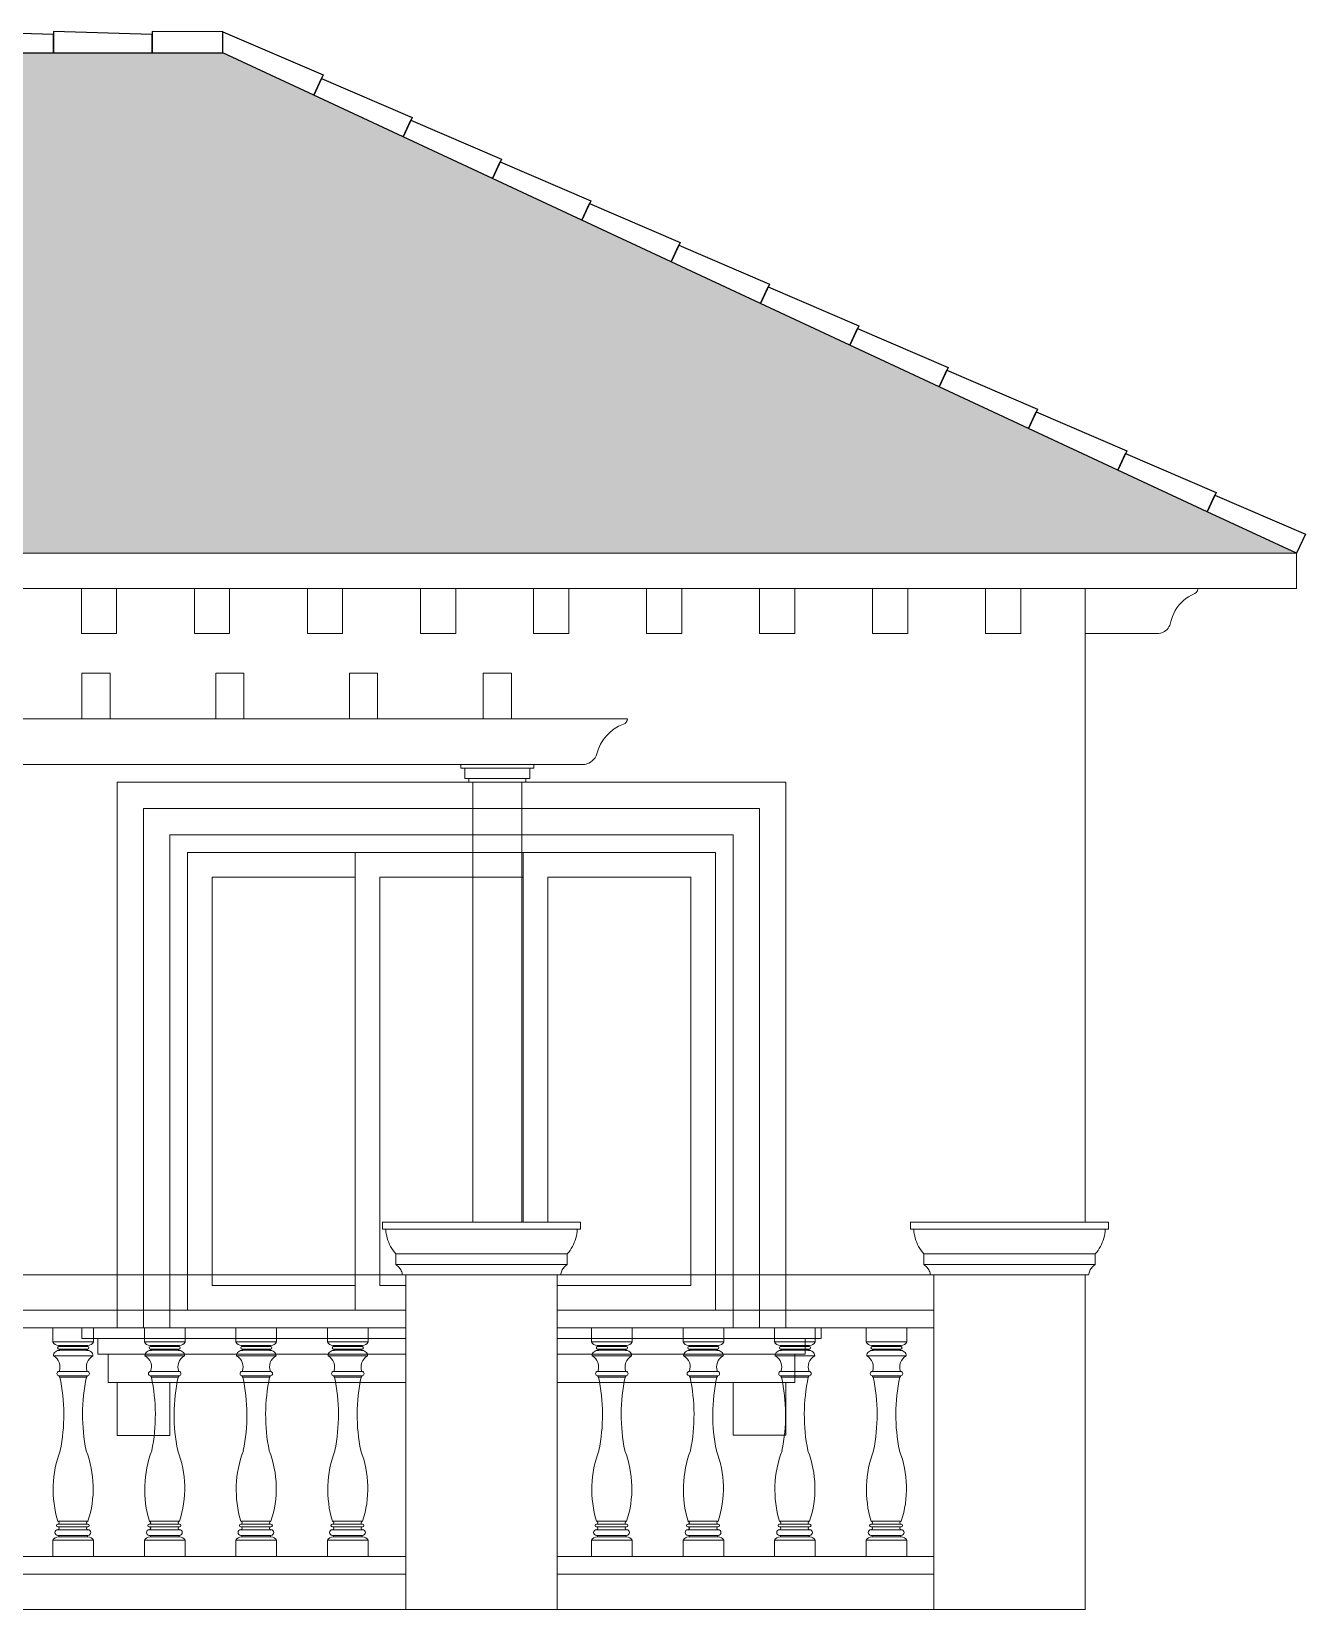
# Model space of a CAD drawing. Header units: millimetres. Extents: x 33748 to 451939, y -263262 to 62681.
# Drawn here: x 291330 to 294949, y -69883 to -65401 of the extents above; entities that cross this region are included whole.
import ezdxf

# ---------------------------------------------------------------- set-up
doc = ezdxf.new("R2010")
doc.units = ezdxf.units.MM
for name, color, linetype, lineweight in [('-FURNITURE', 46, 'Continuous', 9), ('-HATCH', 8, 'Continuous', 5), ('-LINE1', 7, 'Continuous', 18)]:
    doc.layers.add(name, color=color, linetype=linetype, lineweight=lineweight)
doc.layers.add('-HATCH CONCRETE', color=54, linetype='Continuous')
doc.layers.add('13. NET HATCH', color=252, linetype='Continuous')

# ---------------------------------------------------------------- blocks, each defined once
blk = doc.blocks.new('cot lan can')
blk.add_line((-66.5, 1080), (-57, 1080))
for points in [[(-66.5, 1080), (-66.5, 1100), (496.5, 1100), (496.5, 1080), (-66.5, 1080)], [(-28.5, 1010), (-32.6, 1014.8), (-36.4, 1019.9), (-39.9, 1025.2), (-43.2, 1030.8), (-46.1, 1036.5), (-48.6, 1042.3), (-50.9, 1048.4), (-52.8, 1054.5), (-54.4, 1060.8), (-55.6, 1067.1), (-56.5, 1073.5), (-57, 1080)], [(487, 1080), (486.5, 1073.5), (485.6, 1067.1), (484.4, 1060.8), (482.8, 1054.5), (480.9, 1048.4), (478.6, 1042.3), (476.1, 1036.5), (473.2, 1030.8), (469.9, 1025.2), (466.4, 1019.9), (462.6, 1014.8), (458.5, 1010)], [(-28.5, 980), (-28.5, 1010), (458.5, 1010), (458.5, 980)], [(-10.8, 956), (-11.8, 959), (-12.9, 961.8), (-14.3, 964.6), (-15.8, 967.2), (-17.6, 969.7), (-18.4, 970.7), (-19.5, 972.1), (-21.5, 974.3), (-23.7, 976.4), (-26.1, 978.3), (-28.5, 980), (458.5, 980), (456.1, 978.3), (453.7, 976.4), (451.5, 974.3), (449.5, 972.1), (447.6, 969.7), (445.8, 967.2), (444.3, 964.6), (442.9, 961.8), (441.8, 959), (440.8, 956), (440.1, 953), (439.5, 950), (430, 950)], [(0, 950), (-9.5, 950), (-10.1, 953), (-10.8, 956)]]:
    blk.add_lwpolyline(points)
blk.add_lwpolyline([(430, 950), (430, 0), (0, 0), (0, 950)], close=True)

msp = doc.modelspace()

# ---------------------------------------------------------------- hatches: boundary and pattern name
at = {"layer": '13. NET HATCH'}
h = msp.add_hatch(dxfattribs=at)
h.set_pattern_fill('N-ONG-01', color=256, scale=200)
h.set_pattern_definition([(274.9697, (286163.806, 39221.002), (-199.9982614, 2400.0002103), [184.6944, -4432.6642]), (180, (286179.8, 39037), (-200, -200), [16, -184]), (0, (285979.8, 39021), (200, 200), [56, -144]), (90, (286035.8, 39021), (-200, 200), [20, -180]), (270, (286163.8, 39041), (200, -200), [20, -180]), (0, (286163.8, 39021), (200, 200), [16, -184]), (0, (285979.8, 39037), (200, 200), [40, -160]), (85.0303, (286019.806, 39037.002), (199.9982614, 2400.0002103), [184.6944, -4432.6642]), (52.6961, (286019.806, 39047.002), (-2599.997178, -3400.00214834), [52.8016, -5227.35]), (18.4349, (286051.806, 39089), (400.000087, 199.99968), [50.5964, -581.859]), (341.5651, (286099.806, 39105), (-400.000087, 199.99968), [50.5964, -581.859]), (307.3039, (286147.806, 39089.002), (2599.997178, -3400.00214834), [52.8016, -5227.35]), (20.2249, (286061.806, 39075.002), (-2199.9994529, -800.0016671), [40.497, -4009.1944]), (339.7751, (286099.806, 39089.002), (2199.9994529, -800.0016671), [40.497, -4009.1944]), (307.4054, (286137.806, 39075.002), (2000.0019905, -2599.998493), [42.8018, -4237.385]), (52.5946, (286035.806, 39041.002), (-2000.0019905, -2599.998493), [42.8018, -4237.385])])
h.paths.add_polyline_path([(286523.4, -65537.6), (283906.5, -66825.8), (283923.5, -66883.3), (280223, -66883.3), (283272.8, -65461.2), (291873.5, -65461.2), (294923.4, -66883.3), (289123.2, -66883.3), (289140.2, -66825.8)])
h.paths.add_polyline_path([(283923.5, -66883.3), (286523.4, -65598.8), (289123.2, -66883.3)], flags=17)

# ---------------------------------------------------------------- linework, layer by layer
at = {"layer": '-FURNITURE'}
for p, q in [((293023, -67353.3), (288523.2, -67353.3)), ((292901.9, -67483.3), (288523.2, -67483.3)), ((292550.1, -67483.3), (292550.1, -67493.3)), ((292550.1, -67483.3), (292756.7, -67483.3)), ((292561.2, -67493.3), (292550.1, -67493.3)), ((292561.2, -67493.3), (292561.2, -67523.3)), ((292561.2, -67493.3), (292745.6, -67493.3)), ((292756.7, -67493.3), (292745.6, -67493.3)), ((292745.6, -67493.3), (292745.6, -67523.3)), ((292756.7, -67483.3), (292756.7, -67493.3)), ((292572.3, -67523.3), (292561.2, -67523.3)), ((292572.3, -67523.3), (292572.3, -67533.3)), ((292572.3, -67523.3), (292734.5, -67523.3)), ((292583.4, -67533.3), (292572.3, -67533.3)), ((292583.4, -67533.3), (292723.4, -67533.3)), ((292583.4, -68783.3), (292583.4, -67533.3)), ((292734.5, -67533.3), (292723.4, -67533.3)), ((292723.4, -68783.3), (292723.4, -67533.3)), ((292745.6, -67523.3), (292734.5, -67523.3)), ((292734.5, -67523.3), (292734.5, -67533.3))]:
    msp.add_line(p, q, dxfattribs=at)
for points in [[(291553.4, -67353.3), (291553.4, -67223.3), (291473.4, -67223.3), (291473.4, -67353.3)], [(291933.4, -67353.3), (291933.4, -67223.3), (291853.4, -67223.3), (291853.4, -67353.3)], [(292313.4, -67353.3), (292313.4, -67223.3), (292233.4, -67223.3), (292233.4, -67353.3)], [(292693.4, -67353.3), (292693.4, -67223.3), (292613.4, -67223.3), (292613.4, -67353.3)]]:
    msp.add_lwpolyline(points, dxfattribs=at)
for centre, radius, start, end in [((293005.8, -67352.5), 17.2, 289.4585, 357.1431), ((293051.2, -67479.7), 117.9, 109.6607, 166.9736), ((292891.9, -67437.2), 47.2, 282.2357, 340.3452)]:
    msp.add_arc(centre, radius, start, end, dxfattribs=at)
at = {"layer": '-HATCH'}
for p, q in [((291873.5, -65461.2), (283272.8, -65461.2)), ((291873.5, -65461.2), (294923.4, -66883.3)), ((294923.4, -66883.3), (289123.2, -66883.3)), ((294923.4, -66983.3), (294923.4, -66883.3)), ((289123.2, -66983.3), (294923.4, -66983.3)), ((292393.5, -69113.3), (291473.3, -69113.3)), ((292393.5, -69113.3), (291518.3, -69113.3)), ((293573, -69113.3), (292823.5, -69113.3)), ((293528, -69113.3), (292823.5, -69113.3)), ((293036.5, -69123.2), (293036.5, -69083.3)), ((293296.5, -69123.2), (293296.5, -69083.3)), ((293556.5, -69123.2), (293556.5, -69083.3)), ((293816.5, -69123.2), (293816.5, -69083.3)), ((291518.3, -69158.3), (292393.5, -69158.3)), ((291548.3, -69158.3), (292393.5, -69158.3)), ((292823.5, -69158.3), (293528, -69158.3)), ((292823.5, -69158.3), (293498, -69158.3)), ((292970.9, -69123.2), (292920.9, -69123.2)), ((292970.9, -69133.2), (292936.9, -69133.2)), ((292937.9, -69133.2), (292937.9, -69136.3)), ((292970.9, -69136.3), (292938.6, -69136.3)), ((292970.9, -69144.3), (292938.6, -69144.3)), ((292938.6, -69144.3), (292938.6, -69147.3)), ((292970.9, -69147.3), (292938.6, -69147.3)), ((292970.9, -69123.2), (293036.5, -69123.2)), ((292970.9, -69133.2), (293020.5, -69133.2)), ((292970.9, -69136.3), (293018.9, -69136.3)), ((292970.9, -69144.3), (293018.9, -69144.3)), ((292970.9, -69147.3), (293018.9, -69147.3)), ((293018.9, -69144.3), (293018.9, -69147.3)), ((293019.5, -69133.2), (293019.5, -69136.3)), ((293230.9, -69123.2), (293180.9, -69123.2)), ((293230.9, -69133.2), (293196.9, -69133.2)), ((293197.9, -69133.2), (293197.9, -69136.3)), ((293230.9, -69136.3), (293198.6, -69136.3)), ((293230.9, -69144.3), (293198.6, -69144.3)), ((293198.6, -69144.3), (293198.6, -69147.3)), ((293230.9, -69147.3), (293198.6, -69147.3)), ((293230.9, -69123.2), (293296.5, -69123.2)), ((293230.9, -69133.2), (293280.5, -69133.2)), ((293230.9, -69136.3), (293278.9, -69136.3)), ((293230.9, -69144.3), (293278.9, -69144.3)), ((293230.9, -69147.3), (293278.9, -69147.3)), ((293278.9, -69144.3), (293278.9, -69147.3)), ((293279.5, -69133.2), (293279.5, -69136.3)), ((293490.9, -69123.2), (293440.9, -69123.2)), ((293490.9, -69133.2), (293456.9, -69133.2)), ((293457.9, -69133.2), (293457.9, -69136.3)), ((293490.9, -69136.3), (293458.6, -69136.3)), ((293490.9, -69144.3), (293458.6, -69144.3)), ((293458.6, -69144.3), (293458.6, -69147.3)), ((293490.9, -69147.3), (293458.6, -69147.3)), ((293490.9, -69123.2), (293556.5, -69123.2)), ((293490.9, -69133.2), (293540.5, -69133.2)), ((293490.9, -69136.3), (293538.9, -69136.3)), ((293490.9, -69144.3), (293538.9, -69144.3)), ((293490.9, -69147.3), (293538.9, -69147.3)), ((293538.9, -69144.3), (293538.9, -69147.3)), ((293539.5, -69133.2), (293539.5, -69136.3)), ((293750.9, -69123.2), (293700.9, -69123.2)), ((293750.9, -69133.2), (293716.9, -69133.2)), ((293717.9, -69133.2), (293717.9, -69136.3)), ((293750.9, -69136.3), (293718.6, -69136.3)), ((293750.9, -69144.3), (293718.6, -69144.3)), ((293718.6, -69144.3), (293718.6, -69147.3)), ((293750.9, -69147.3), (293718.6, -69147.3)), ((293750.9, -69123.2), (293816.5, -69123.2)), ((293750.9, -69133.2), (293800.5, -69133.2)), ((293750.9, -69136.3), (293798.9, -69136.3)), ((293750.9, -69144.3), (293798.9, -69144.3)), ((293750.9, -69147.3), (293798.9, -69147.3)), ((293798.9, -69144.3), (293798.9, -69147.3)), ((293799.5, -69133.2), (293799.5, -69136.3)), ((292970.9, -69163.3), (292922.6, -69163.3)), ((292970.9, -69163.3), (293034.9, -69163.3)), ((293230.9, -69163.3), (293182.6, -69163.3)), ((293230.9, -69163.3), (293294.9, -69163.3)), ((293490.9, -69163.3), (293442.6, -69163.3)), ((293490.9, -69163.3), (293554.9, -69163.3)), ((293750.9, -69163.3), (293702.6, -69163.3)), ((293750.9, -69163.3), (293814.9, -69163.3)), ((292970.9, -69207.3), (292938.6, -69207.3)), ((292970.9, -69219.3), (292938.6, -69219.3)), ((292970.9, -69223.3), (292940.8, -69223.3)), ((292970.9, -69207.3), (293018.9, -69207.3)), ((292970.9, -69219.3), (293018.9, -69219.3)), ((292970.9, -69223.3), (293016.7, -69223.3)), ((293230.9, -69207.3), (293198.6, -69207.3)), ((293230.9, -69219.3), (293198.6, -69219.3)), ((293230.9, -69223.3), (293200.8, -69223.3)), ((293230.9, -69207.3), (293278.9, -69207.3)), ((293230.9, -69219.3), (293278.9, -69219.3)), ((293230.9, -69223.3), (293276.7, -69223.3)), ((293490.9, -69207.3), (293458.6, -69207.3)), ((293490.9, -69219.3), (293458.6, -69219.3)), ((293490.9, -69223.3), (293460.8, -69223.3)), ((293490.9, -69207.3), (293538.9, -69207.3)), ((293490.9, -69219.3), (293538.9, -69219.3)), ((293490.9, -69223.3), (293536.7, -69223.3)), ((293750.9, -69207.3), (293718.6, -69207.3)), ((293750.9, -69219.3), (293718.6, -69219.3)), ((293750.9, -69223.3), (293720.8, -69223.3)), ((293750.9, -69207.3), (293798.9, -69207.3)), ((293750.9, -69219.3), (293798.9, -69219.3)), ((293750.9, -69223.3), (293796.7, -69223.3)), ((292934.9, -69632.9), (293020.5, -69632.9)), ((292934.9, -69640.9), (293020.5, -69640.9)), ((292934.9, -69648.9), (293020.5, -69648.9)), ((293194.9, -69632.9), (293280.5, -69632.9)), ((293194.9, -69640.9), (293280.5, -69640.9)), ((293194.9, -69648.9), (293280.5, -69648.9)), ((293454.9, -69632.9), (293540.5, -69632.9)), ((293454.9, -69640.9), (293540.5, -69640.9)), ((293454.9, -69648.9), (293540.5, -69648.9)), ((293714.9, -69632.9), (293800.5, -69632.9)), ((293714.9, -69640.9), (293800.5, -69640.9)), ((293714.9, -69648.9), (293800.5, -69648.9)), ((292920.9, -69686.9), (293036.5, -69686.9)), ((292920.9, -69733.3), (292920.9, -69686.9)), ((292934.9, -69656.9), (293020.5, -69656.9)), ((292934.9, -69672.9), (293020.5, -69672.9)), ((292936.9, -69676.9), (293020.5, -69676.9)), ((292937.9, -69672.9), (292937.9, -69676.9)), ((293019.5, -69672.9), (293019.5, -69676.9)), ((293036.5, -69733.3), (293036.5, -69686.9)), ((293180.9, -69686.9), (293296.5, -69686.9)), ((293180.9, -69733.3), (293180.9, -69686.9)), ((293194.9, -69656.9), (293280.5, -69656.9)), ((293194.9, -69672.9), (293280.5, -69672.9)), ((293196.9, -69676.9), (293280.5, -69676.9)), ((293197.9, -69672.9), (293197.9, -69676.9)), ((293279.5, -69672.9), (293279.5, -69676.9)), ((293296.5, -69733.3), (293296.5, -69686.9)), ((293440.9, -69686.9), (293556.5, -69686.9)), ((293440.9, -69733.3), (293440.9, -69686.9)), ((293454.9, -69656.9), (293540.5, -69656.9)), ((293454.9, -69672.9), (293540.5, -69672.9)), ((293456.9, -69676.9), (293540.5, -69676.9)), ((293457.9, -69672.9), (293457.9, -69676.9)), ((293539.5, -69672.9), (293539.5, -69676.9)), ((293556.5, -69733.3), (293556.5, -69686.9)), ((293700.9, -69686.9), (293816.5, -69686.9)), ((293700.9, -69733.3), (293700.9, -69686.9)), ((293714.9, -69656.9), (293800.5, -69656.9)), ((293714.9, -69672.9), (293800.5, -69672.9)), ((293716.9, -69676.9), (293800.5, -69676.9)), ((293717.9, -69672.9), (293717.9, -69676.9)), ((293799.5, -69672.9), (293799.5, -69676.9)), ((293816.5, -69733.3), (293816.5, -69686.9)), ((292970.9, -69733.3), (292920.9, -69733.3)), ((293036.5, -69733.3), (292970.9, -69733.3)), ((293230.9, -69733.3), (293180.9, -69733.3)), ((293296.5, -69733.3), (293230.9, -69733.3)), ((293490.9, -69733.3), (293440.9, -69733.3)), ((293556.5, -69733.3), (293490.9, -69733.3)), ((293750.9, -69733.3), (293700.9, -69733.3)), ((293816.5, -69733.3), (293750.9, -69733.3))]:
    msp.add_line(p, q, dxfattribs=at)
for points in [[(291572, -67111.3), (291572, -66983.3), (291472, -66983.3), (291472, -67111.3)], [(291893.1, -67111.3), (291893.1, -66983.3), (291793.1, -66983.3), (291793.1, -67111.3)], [(292214.1, -67111.3), (292214.1, -66983.3), (292114.1, -66983.3), (292114.1, -67111.3)], [(292535.1, -67111.3), (292535.1, -66983.3), (292435.1, -66983.3), (292435.1, -67111.3)], [(292856.2, -67111.3), (292856.2, -66983.3), (292756.2, -66983.3), (292756.2, -67111.3)], [(293177.2, -67111.3), (293177.2, -66983.3), (293077.2, -66983.3), (293077.2, -67111.3)], [(293498.2, -67111.3), (293498.2, -66983.3), (293398.2, -66983.3), (293398.2, -67111.3)], [(293819.3, -67111.3), (293819.3, -66983.3), (293719.3, -66983.3), (293719.3, -67111.3)], [(294140.3, -67111.3), (294140.3, -66983.3), (294040.3, -66983.3), (294040.3, -67111.3)], [(294536.6, -67110.3), (294540.9, -67109.1), (294544.9, -67107.4), (294548.8, -67105.2), (294552.4, -67102.6), (294555.7, -67099.6), (294558.6, -67096.3), (294561.1, -67092.6), (294563.1, -67088.7), (294564.8, -67084.6), (294565.9, -67080.3), (294568.1, -67071.4), (294571, -67062.7), (294574.7, -67054.2), (294578.9, -67046.1), (294583.9, -67038.3), (294589.4, -67030.9), (294595.5, -67024), (294602.1, -67017.7), (294609.3, -67011.8), (294616.8, -67006.6), (294624.8, -67002), (294633.1, -66998), (294634.5, -66997.3), (294635.9, -66996.5), (294637.1, -66995.6), (294638.3, -66994.6), (294639.4, -66993.4), (294640.3, -66992.2), (294641.2, -66990.8), (294641.9, -66989.4), (294642.5, -66988), (294642.9, -66986.5), (294643.2, -66984.9), (294643.4, -66983.3), (294323.4, -66983.3), (294323.4, -67111.3), (294324.4, -67111.3), (294527.8, -67111.3), (294532.3, -67111.1)], [(291573.4, -69238.3), (291723.3, -69238.3), (291723.3, -69389.4), (291573.4, -69389.4)], [(293323, -69238.3), (293473, -69238.3), (293473, -69388.4), (293323, -69388.4)]]:
    msp.add_lwpolyline(points, close=True, dxfattribs=at)
for points in [[(294323.2, -68783.3), (294323.2, -66983.3)], [(293473, -69083.3), (293473, -67533.3), (291573.4, -67533.3), (291573.4, -69083.3)], [(293398, -69083.3), (293398, -67608.3), (291648.4, -67608.3), (291648.4, -69083.3)], [(293323, -69083.3), (293323, -67683.3), (291723.4, -67683.3), (291723.4, -69083.3)], [(292393.5, -69033.3), (291773.4, -69033.3), (291773.4, -67733.3), (293273, -67733.3), (293273, -69033.3), (292823.5, -69033.3)], [(292249.9, -67733.3), (291773.4, -67733.3), (291773.4, -69033.3), (292249.9, -69033.3)], [(292726.5, -67733.3), (292249.9, -67733.3), (292249.9, -69033.3), (292393.5, -69033.3)], [(292823.5, -69033.3), (293273, -69033.3), (293273, -67733.3), (292726.5, -67733.3), (292726.5, -68783.3)], [(292249.9, -67803.3), (291843.4, -67803.3), (291843.4, -68963.3), (292249.9, -68963.3)], [(292726.5, -67803.3), (292319.9, -67803.3), (292319.9, -68963.3), (292393.5, -68963.3)], [(292823.5, -68963.3), (293203, -68963.3), (293203, -67803.3), (292796.5, -67803.3), (292796.5, -68783.3)], [(293893.2, -68933.3), (292833, -68933.3)], [(293893.2, -69033.3), (292823.5, -69033.3)], [(291473.3, -69083.3), (292393.5, -69083.3)], [(292393.5, -69238.3), (291548.3, -69238.3), (291548.3, -69158.3), (291518.3, -69158.3), (291518.3, -69113.3), (291473.3, -69113.3), (291473.3, -69083.3)], [(292823.5, -69083.3), (293573, -69083.3), (293573, -69113.3), (293528, -69113.3), (293528, -69158.3), (293498, -69158.3), (293498, -69238.3), (292823.5, -69238.3)], [(293893.2, -69083.3), (292823.5, -69083.3)], [(293036.5, -69083.3), (292920.9, -69083.3), (292920.9, -69123.2)], [(293296.5, -69083.3), (293180.9, -69083.3), (293180.9, -69123.2)], [(293556.5, -69083.3), (293440.9, -69083.3), (293440.9, -69123.2)], [(293816.5, -69083.3), (293700.9, -69083.3), (293700.9, -69123.2)], [(293893.2, -69733.3), (292823.5, -69733.3)], [(293893.2, -69783.3), (292823.5, -69783.3)], [(294324.3, -69883.3), (292823.5, -69883.3)]]:
    msp.add_lwpolyline(points, dxfattribs=at)
for centre, radius, start, end in [((292936.3, -69116.4), 16.8, 203.9086, 272.0806), ((292938.6, -69163.3), 16, 81.516, 180), ((292938.6, -69140.3), 4, 90, 270), ((293018.9, -69163.3), 16, 0, 98.484), ((293018.9, -69140.3), 4, 270, 90), ((293021.1, -69116.4), 16.8, 267.9194, 336.0914), ((293196.3, -69116.4), 16.8, 203.9086, 272.0806), ((293198.6, -69163.3), 16, 81.516, 180), ((293198.6, -69140.3), 4, 90, 270), ((293278.9, -69163.3), 16, 0, 98.484), ((293278.9, -69140.3), 4, 270, 90), ((293281.1, -69116.4), 16.8, 267.9194, 336.0914), ((293456.3, -69116.4), 16.8, 203.9086, 272.0806), ((293458.6, -69163.3), 16, 81.516, 180), ((293458.6, -69140.3), 4, 90, 270), ((293538.9, -69163.3), 16, 0, 98.484), ((293538.9, -69140.3), 4, 270, 90), ((293541.1, -69116.4), 16.8, 267.9194, 336.0914), ((293716.3, -69116.4), 16.8, 203.9086, 272.0806), ((293718.6, -69163.3), 16, 81.516, 180), ((293718.6, -69140.3), 4, 90, 270), ((293798.9, -69163.3), 16, 0, 98.484), ((293798.9, -69140.3), 4, 270, 90), ((293801.1, -69116.4), 16.8, 267.9194, 336.0914), ((292906.2, -69194.1), 35, 337.9632, 62.003), ((293051.3, -69194.1), 35, 117.997, 202.0368), ((293166.2, -69194.1), 35, 337.9632, 62.003), ((293311.3, -69194.1), 35, 117.997, 202.0368), ((293426.2, -69194.1), 35, 337.9632, 62.003), ((293571.3, -69194.1), 35, 117.997, 202.0368), ((293686.2, -69194.1), 35, 337.9632, 62.003), ((293831.3, -69194.1), 35, 117.997, 202.0368), ((292938.6, -69213.3), 6, 90, 270), ((292942.6, -69219.6), 4.08, 175.0475, 243.2552), ((292439.1, -69330.5), 513, 348.5544, 12.0648), ((293518.3, -69330.5), 513, 167.9352, 191.4456), ((293014.8, -69219.6), 4.08, 296.7448, 4.9525), ((293018.9, -69213.3), 6, 270, 90), ((293198.6, -69213.3), 6, 90, 270), ((293202.6, -69219.6), 4.08, 175.0475, 243.2552), ((292699.1, -69330.5), 513, 348.5544, 12.0648), ((293778.3, -69330.5), 513, 167.9352, 191.4456), ((293274.8, -69219.6), 4.08, 296.7448, 4.9525), ((293278.9, -69213.3), 6, 270, 90), ((293458.6, -69213.3), 6, 90, 270), ((293462.6, -69219.6), 4.08, 175.0475, 243.2552), ((292959.1, -69330.5), 513, 348.5544, 12.0648), ((294038.3, -69330.5), 513, 167.9352, 191.4456), ((293534.8, -69219.6), 4.08, 296.7448, 4.9525), ((293538.9, -69213.3), 6, 270, 90), ((293718.6, -69213.3), 6, 90, 270), ((293722.6, -69219.6), 4.08, 175.0475, 243.2552), ((293219.1, -69330.5), 513, 348.5544, 12.0648), ((294298.3, -69330.5), 513, 167.9352, 191.4456), ((293794.8, -69219.6), 4.08, 296.7448, 4.9525), ((293798.9, -69213.3), 6, 270, 90), ((293235.4, -69543), 313.6, 159.3346, 196.6689), ((292739.1, -69539.6), 296.5, 341.6447, 21.2105), ((293495.4, -69543), 313.6, 159.3346, 196.6689), ((292999.1, -69539.6), 296.5, 341.6447, 21.2105), ((293755.4, -69543), 313.6, 159.3346, 196.6689), ((293259.1, -69539.6), 296.5, 341.6447, 21.2105), ((294015.4, -69543), 313.6, 159.3346, 196.6689), ((293519.1, -69539.6), 296.5, 341.6447, 21.2105), ((292934.9, -69644.9), 4, 90, 270), ((292934.9, -69636.9), 4, 270, 90), ((292934.9, -69652.9), 4, 270, 90), ((293020.5, -69636.9), 4, 90, 270), ((293020.5, -69652.9), 4, 90, 270), ((293020.5, -69644.9), 4, 270, 90), ((293194.9, -69644.9), 4, 90, 270), ((293194.9, -69636.9), 4, 270, 90), ((293194.9, -69652.9), 4, 270, 90), ((293280.5, -69636.9), 4, 90, 270), ((293280.5, -69652.9), 4, 90, 270), ((293280.5, -69644.9), 4, 270, 90), ((293454.9, -69644.9), 4, 90, 270), ((293454.9, -69636.9), 4, 270, 90), ((293454.9, -69652.9), 4, 270, 90), ((293540.5, -69636.9), 4, 90, 270), ((293540.5, -69652.9), 4, 90, 270), ((293540.5, -69644.9), 4, 270, 90), ((293714.9, -69644.9), 4, 90, 270), ((293714.9, -69636.9), 4, 270, 90), ((293714.9, -69652.9), 4, 270, 90), ((293800.5, -69636.9), 4, 90, 270), ((293800.5, -69652.9), 4, 90, 270), ((293800.5, -69644.9), 4, 270, 90), ((292937.4, -69695.5), 18.6, 91.4666, 152.5442), ((292934.9, -69664.9), 8, 90, 270), ((293020.5, -69664.9), 8, 270, 90), ((293020.1, -69695.5), 18.6, 27.4558, 88.5334), ((293197.4, -69695.5), 18.6, 91.4666, 152.5442), ((293194.9, -69664.9), 8, 90, 270), ((293280.5, -69664.9), 8, 270, 90), ((293280.1, -69695.5), 18.6, 27.4558, 88.5334), ((293457.4, -69695.5), 18.6, 91.4666, 152.5442), ((293454.9, -69664.9), 8, 90, 270), ((293540.5, -69664.9), 8, 270, 90), ((293540.1, -69695.5), 18.6, 27.4558, 88.5334), ((293717.4, -69695.5), 18.6, 91.4666, 152.5442), ((293714.9, -69664.9), 8, 90, 270), ((293800.5, -69664.9), 8, 270, 90), ((293800.1, -69695.5), 18.6, 27.4558, 88.5334)]:
    msp.add_arc(centre, radius, start, end, dxfattribs=at)
at = {"layer": '-HATCH CONCRETE'}
for points in [[(291392.8, -65461.2), (291392.8, -65409.2), (291112.8, -65401.2), (291112.8, -65461.2)], [(291672.8, -65461.2), (291672.8, -65409.2), (291392.8, -65401.2), (291392.8, -65461.2)], [(291873.5, -65461.2), (291873.5, -65402.1), (292158.9, -65523.9), (292131.9, -65581.7)], [(292131.9, -65581.7), (292153.9, -65534.6), (292411.1, -65645.6), (292385.7, -65700)], [(292385.7, -65700), (292407.7, -65652.9), (292664.8, -65764), (292639.5, -65818.3)], [(292639.5, -65818.3), (292661.4, -65771.2), (292918.6, -65882.3), (292893.2, -65936.7)], [(292893.2, -65936.7), (292915.2, -65889.5), (293172.4, -66000.6), (293147, -66055)], [(293147, -66055), (293169, -66007.9), (293426.1, -66119), (293400.8, -66173.3)], [(293400.8, -66173.3), (293422.7, -66126.2), (293679.9, -66237.3), (293654.5, -66291.7)], [(293654.5, -66291.7), (293676.5, -66244.5), (293933.6, -66355.6), (293908.3, -66410)], [(293908.3, -66410), (293930.3, -66362.9), (294187.4, -66474), (294162.1, -66528.3)], [(294162.1, -66528.3), (294184, -66481.2), (294441.2, -66592.3), (294415.8, -66646.7)], [(294415.8, -66646.7), (294437.8, -66599.5), (294694.9, -66710.6), (294669.6, -66765)], [(294669.6, -66765), (294691.6, -66717.9), (294948.7, -66829), (294923.4, -66883.3)]]:
    msp.add_lwpolyline(points, close=True, dxfattribs=at)
msp.add_lwpolyline([(291873.5, -65402.1), (291672.8, -65401.2), (291672.8, -65461.2), (291873.5, -65461.2)], dxfattribs=at)
at = {"layer": '-LINE1', "lineweight": 20}
for p, q in [((291506.5, -69123.2), (291506.5, -69083.3)), ((291766.5, -69123.2), (291766.5, -69083.3)), ((292026.5, -69123.2), (292026.5, -69083.3)), ((292286.5, -69123.2), (292286.5, -69083.3)), ((291440.9, -69123.2), (291390.9, -69123.2)), ((291440.9, -69133.2), (291406.9, -69133.2)), ((291407.9, -69133.2), (291407.9, -69136.3)), ((291440.9, -69136.3), (291408.6, -69136.3)), ((291440.9, -69144.3), (291408.6, -69144.3)), ((291408.6, -69144.3), (291408.6, -69147.3)), ((291440.9, -69147.3), (291408.6, -69147.3)), ((291440.9, -69123.2), (291506.5, -69123.2)), ((291440.9, -69133.2), (291490.5, -69133.2)), ((291440.9, -69136.3), (291488.9, -69136.3)), ((291440.9, -69144.3), (291488.9, -69144.3)), ((291440.9, -69147.3), (291488.9, -69147.3)), ((291488.9, -69144.3), (291488.9, -69147.3)), ((291489.5, -69133.2), (291489.5, -69136.3)), ((291700.9, -69123.2), (291650.9, -69123.2)), ((291700.9, -69133.2), (291666.9, -69133.2)), ((291667.9, -69133.2), (291667.9, -69136.3)), ((291700.9, -69136.3), (291668.6, -69136.3)), ((291700.9, -69144.3), (291668.6, -69144.3)), ((291668.6, -69144.3), (291668.6, -69147.3)), ((291700.9, -69147.3), (291668.6, -69147.3)), ((291700.9, -69123.2), (291766.5, -69123.2)), ((291700.9, -69133.2), (291750.5, -69133.2)), ((291700.9, -69136.3), (291748.9, -69136.3)), ((291700.9, -69144.3), (291748.9, -69144.3)), ((291700.9, -69147.3), (291748.9, -69147.3)), ((291748.9, -69144.3), (291748.9, -69147.3)), ((291749.5, -69133.2), (291749.5, -69136.3)), ((291960.9, -69123.2), (291910.9, -69123.2)), ((291960.9, -69133.2), (291926.9, -69133.2)), ((291927.9, -69133.2), (291927.9, -69136.3)), ((291960.9, -69136.3), (291928.6, -69136.3)), ((291960.9, -69144.3), (291928.6, -69144.3)), ((291928.6, -69144.3), (291928.6, -69147.3)), ((291960.9, -69147.3), (291928.6, -69147.3)), ((291960.9, -69123.2), (292026.5, -69123.2)), ((291960.9, -69133.2), (292010.5, -69133.2)), ((291960.9, -69136.3), (292008.9, -69136.3)), ((291960.9, -69144.3), (292008.9, -69144.3)), ((291960.9, -69147.3), (292008.9, -69147.3)), ((292008.9, -69144.3), (292008.9, -69147.3)), ((292009.5, -69133.2), (292009.5, -69136.3)), ((292220.9, -69123.2), (292170.9, -69123.2)), ((292220.9, -69133.2), (292186.9, -69133.2)), ((292187.9, -69133.2), (292187.9, -69136.3)), ((292220.9, -69136.3), (292188.6, -69136.3)), ((292220.9, -69144.3), (292188.6, -69144.3)), ((292188.6, -69144.3), (292188.6, -69147.3)), ((292220.9, -69147.3), (292188.6, -69147.3)), ((292220.9, -69123.2), (292286.5, -69123.2)), ((292220.9, -69133.2), (292270.5, -69133.2)), ((292220.9, -69136.3), (292268.9, -69136.3)), ((292220.9, -69144.3), (292268.9, -69144.3)), ((292220.9, -69147.3), (292268.9, -69147.3)), ((292268.9, -69144.3), (292268.9, -69147.3)), ((292269.5, -69133.2), (292269.5, -69136.3)), ((291440.9, -69163.3), (291392.6, -69163.3)), ((291440.9, -69163.3), (291504.9, -69163.3)), ((291700.9, -69163.3), (291652.6, -69163.3)), ((291700.9, -69163.3), (291764.9, -69163.3)), ((291960.9, -69163.3), (291912.6, -69163.3)), ((291960.9, -69163.3), (292024.9, -69163.3)), ((292220.9, -69163.3), (292172.6, -69163.3)), ((292220.9, -69163.3), (292284.9, -69163.3)), ((291440.9, -69207.3), (291408.6, -69207.3)), ((291440.9, -69219.3), (291408.6, -69219.3)), ((291440.9, -69223.3), (291410.8, -69223.3)), ((291440.9, -69207.3), (291488.9, -69207.3)), ((291440.9, -69219.3), (291488.9, -69219.3)), ((291440.9, -69223.3), (291486.7, -69223.3)), ((291700.9, -69207.3), (291668.6, -69207.3)), ((291700.9, -69219.3), (291668.6, -69219.3)), ((291700.9, -69223.3), (291670.8, -69223.3)), ((291700.9, -69207.3), (291748.9, -69207.3)), ((291700.9, -69219.3), (291748.9, -69219.3)), ((291700.9, -69223.3), (291746.7, -69223.3)), ((291960.9, -69207.3), (291928.6, -69207.3)), ((291960.9, -69219.3), (291928.6, -69219.3)), ((291960.9, -69223.3), (291930.8, -69223.3)), ((291960.9, -69207.3), (292008.9, -69207.3)), ((291960.9, -69219.3), (292008.9, -69219.3)), ((291960.9, -69223.3), (292006.7, -69223.3)), ((292220.9, -69207.3), (292188.6, -69207.3)), ((292220.9, -69219.3), (292188.6, -69219.3)), ((292220.9, -69223.3), (292190.8, -69223.3)), ((292220.9, -69207.3), (292268.9, -69207.3)), ((292220.9, -69219.3), (292268.9, -69219.3)), ((292220.9, -69223.3), (292266.7, -69223.3)), ((291404.9, -69632.9), (291490.5, -69632.9)), ((291404.9, -69640.9), (291490.5, -69640.9)), ((291404.9, -69648.9), (291490.5, -69648.9)), ((291664.9, -69632.9), (291750.5, -69632.9)), ((291664.9, -69640.9), (291750.5, -69640.9)), ((291664.9, -69648.9), (291750.5, -69648.9)), ((291924.9, -69632.9), (292010.5, -69632.9)), ((291924.9, -69640.9), (292010.5, -69640.9)), ((291924.9, -69648.9), (292010.5, -69648.9)), ((292184.9, -69632.9), (292270.5, -69632.9)), ((292184.9, -69640.9), (292270.5, -69640.9)), ((292184.9, -69648.9), (292270.5, -69648.9)), ((291390.9, -69686.9), (291506.5, -69686.9)), ((291390.9, -69733.3), (291390.9, -69686.9)), ((291404.9, -69656.9), (291490.5, -69656.9)), ((291404.9, -69672.9), (291490.5, -69672.9)), ((291406.9, -69676.9), (291490.5, -69676.9)), ((291407.9, -69672.9), (291407.9, -69676.9)), ((291489.5, -69672.9), (291489.5, -69676.9)), ((291506.5, -69733.3), (291506.5, -69686.9)), ((291650.9, -69686.9), (291766.5, -69686.9)), ((291650.9, -69733.3), (291650.9, -69686.9)), ((291664.9, -69656.9), (291750.5, -69656.9)), ((291664.9, -69672.9), (291750.5, -69672.9)), ((291666.9, -69676.9), (291750.5, -69676.9)), ((291667.9, -69672.9), (291667.9, -69676.9)), ((291749.5, -69672.9), (291749.5, -69676.9)), ((291766.5, -69733.3), (291766.5, -69686.9)), ((291910.9, -69686.9), (292026.5, -69686.9)), ((291910.9, -69733.3), (291910.9, -69686.9)), ((291924.9, -69656.9), (292010.5, -69656.9)), ((291924.9, -69672.9), (292010.5, -69672.9)), ((291926.9, -69676.9), (292010.5, -69676.9)), ((291927.9, -69672.9), (291927.9, -69676.9)), ((292009.5, -69672.9), (292009.5, -69676.9)), ((292026.5, -69733.3), (292026.5, -69686.9)), ((292170.9, -69686.9), (292286.5, -69686.9)), ((292170.9, -69733.3), (292170.9, -69686.9)), ((292184.9, -69656.9), (292270.5, -69656.9)), ((292184.9, -69672.9), (292270.5, -69672.9)), ((292186.9, -69676.9), (292270.5, -69676.9)), ((292187.9, -69672.9), (292187.9, -69676.9)), ((292269.5, -69672.9), (292269.5, -69676.9)), ((292286.5, -69733.3), (292286.5, -69686.9)), ((291440.9, -69733.3), (291390.9, -69733.3)), ((291506.5, -69733.3), (291440.9, -69733.3)), ((291700.9, -69733.3), (291650.9, -69733.3)), ((291766.5, -69733.3), (291700.9, -69733.3)), ((291960.9, -69733.3), (291910.9, -69733.3)), ((292026.5, -69733.3), (291960.9, -69733.3)), ((292220.9, -69733.3), (292170.9, -69733.3)), ((292286.5, -69733.3), (292220.9, -69733.3))]:
    msp.add_line(p, q, dxfattribs=at)
for points in [[(292393.5, -68933.3), (288963, -68933.3)], [(292393.5, -69033.3), (288953.5, -69033.3)], [(292393.5, -69083.3), (288953.5, -69083.3)], [(291506.5, -69083.3), (291390.9, -69083.3), (291390.9, -69123.2)], [(291766.5, -69083.3), (291650.9, -69083.3), (291650.9, -69123.2)], [(292026.5, -69083.3), (291910.9, -69083.3), (291910.9, -69123.2)], [(292286.5, -69083.3), (292170.9, -69083.3), (292170.9, -69123.2)], [(292393.5, -69733.3), (288953.5, -69733.3)], [(292393.5, -69783.3), (288953.5, -69783.3)], [(292823.5, -69883.3), (288523.5, -69883.3)]]:
    msp.add_lwpolyline(points, dxfattribs=at)
for centre, radius, start, end in [((291406.3, -69116.4), 16.8, 203.9086, 272.0806), ((291408.6, -69163.3), 16, 81.516, 180), ((291408.6, -69140.3), 4, 90, 270), ((291488.9, -69163.3), 16, 0, 98.484), ((291488.9, -69140.3), 4, 270, 90), ((291491.1, -69116.4), 16.8, 267.9194, 336.0914), ((291666.3, -69116.4), 16.8, 203.9086, 272.0806), ((291668.6, -69163.3), 16, 81.516, 180), ((291668.6, -69140.3), 4, 90, 270), ((291748.9, -69163.3), 16, 0, 98.484), ((291748.9, -69140.3), 4, 270, 90), ((291751.1, -69116.4), 16.8, 267.9194, 336.0914), ((291926.3, -69116.4), 16.8, 203.9086, 272.0806), ((291928.6, -69163.3), 16, 81.516, 180), ((291928.6, -69140.3), 4, 90, 270), ((292008.9, -69163.3), 16, 0, 98.484), ((292008.9, -69140.3), 4, 270, 90), ((292011.1, -69116.4), 16.8, 267.9194, 336.0914), ((292186.3, -69116.4), 16.8, 203.9086, 272.0806), ((292188.6, -69163.3), 16, 81.516, 180), ((292188.6, -69140.3), 4, 90, 270), ((292268.9, -69163.3), 16, 0, 98.484), ((292268.9, -69140.3), 4, 270, 90), ((292271.1, -69116.4), 16.8, 267.9194, 336.0914), ((291376.2, -69194.1), 35, 337.9632, 62.003), ((291521.3, -69194.1), 35, 117.997, 202.0368), ((291636.2, -69194.1), 35, 337.9632, 62.003), ((291781.3, -69194.1), 35, 117.997, 202.0368), ((291896.2, -69194.1), 35, 337.9632, 62.003), ((292041.3, -69194.1), 35, 117.997, 202.0368), ((292156.2, -69194.1), 35, 337.9632, 62.003), ((292301.3, -69194.1), 35, 117.997, 202.0368), ((291408.6, -69213.3), 6, 90, 270), ((291412.6, -69219.6), 4.08, 175.0475, 243.2552), ((290909.1, -69330.5), 513, 348.5544, 12.0648), ((291988.3, -69330.5), 513, 167.9352, 191.4456), ((291484.8, -69219.6), 4.08, 296.7448, 4.9525), ((291488.9, -69213.3), 6, 270, 90), ((291668.6, -69213.3), 6, 90, 270), ((291672.6, -69219.6), 4.08, 175.0475, 243.2552), ((291169.1, -69330.5), 513, 348.5544, 12.0648), ((292248.3, -69330.5), 513, 167.9352, 191.4456), ((291744.8, -69219.6), 4.08, 296.7448, 4.9525), ((291748.9, -69213.3), 6, 270, 90), ((291928.6, -69213.3), 6, 90, 270), ((291932.6, -69219.6), 4.08, 175.0475, 243.2552), ((291429.1, -69330.5), 513, 348.5544, 12.0648), ((292508.3, -69330.5), 513, 167.9352, 191.4456), ((292004.8, -69219.6), 4.08, 296.7448, 4.9525), ((292008.9, -69213.3), 6, 270, 90), ((292188.6, -69213.3), 6, 90, 270), ((292192.6, -69219.6), 4.08, 175.0475, 243.2552), ((291689.1, -69330.5), 513, 348.5544, 12.0648), ((292768.3, -69330.5), 513, 167.9352, 191.4456), ((292264.8, -69219.6), 4.08, 296.7448, 4.9525), ((292268.9, -69213.3), 6, 270, 90), ((291705.4, -69543), 313.6, 159.3346, 196.6689), ((291209.1, -69539.6), 296.5, 341.6447, 21.2105), ((291965.4, -69543), 313.6, 159.3346, 196.6689), ((291469.1, -69539.6), 296.5, 341.6447, 21.2105), ((292225.4, -69543), 313.6, 159.3346, 196.6689), ((291729.1, -69539.6), 296.5, 341.6447, 21.2105), ((292485.4, -69543), 313.6, 159.3346, 196.6689), ((291989.1, -69539.6), 296.5, 341.6447, 21.2105), ((291404.9, -69644.9), 4, 90, 270), ((291404.9, -69636.9), 4, 270, 90), ((291404.9, -69652.9), 4, 270, 90), ((291490.5, -69636.9), 4, 90, 270), ((291490.5, -69652.9), 4, 90, 270), ((291490.5, -69644.9), 4, 270, 90), ((291664.9, -69644.9), 4, 90, 270), ((291664.9, -69636.9), 4, 270, 90), ((291664.9, -69652.9), 4, 270, 90), ((291750.5, -69636.9), 4, 90, 270), ((291750.5, -69652.9), 4, 90, 270), ((291750.5, -69644.9), 4, 270, 90), ((291924.9, -69644.9), 4, 90, 270), ((291924.9, -69636.9), 4, 270, 90), ((291924.9, -69652.9), 4, 270, 90), ((292010.5, -69636.9), 4, 90, 270), ((292010.5, -69652.9), 4, 90, 270), ((292010.5, -69644.9), 4, 270, 90), ((292184.9, -69644.9), 4, 90, 270), ((292184.9, -69636.9), 4, 270, 90), ((292184.9, -69652.9), 4, 270, 90), ((292270.5, -69636.9), 4, 90, 270), ((292270.5, -69652.9), 4, 90, 270), ((292270.5, -69644.9), 4, 270, 90), ((291407.4, -69695.5), 18.6, 91.4666, 152.5442), ((291404.9, -69664.9), 8, 90, 270), ((291490.5, -69664.9), 8, 270, 90), ((291490.1, -69695.5), 18.6, 27.4558, 88.5334), ((291667.4, -69695.5), 18.6, 91.4666, 152.5442), ((291664.9, -69664.9), 8, 90, 270), ((291750.5, -69664.9), 8, 270, 90), ((291750.1, -69695.5), 18.6, 27.4558, 88.5334), ((291927.4, -69695.5), 18.6, 91.4666, 152.5442), ((291924.9, -69664.9), 8, 90, 270), ((292010.5, -69664.9), 8, 270, 90), ((292010.1, -69695.5), 18.6, 27.4558, 88.5334), ((292187.4, -69695.5), 18.6, 91.4666, 152.5442), ((292184.9, -69664.9), 8, 90, 270), ((292270.5, -69664.9), 8, 270, 90), ((292270.1, -69695.5), 18.6, 27.4558, 88.5334)]:
    msp.add_arc(centre, radius, start, end, dxfattribs=at)

# ---------------------------------------------------------------- block references
at = {"layer": '-HATCH'}
msp.add_blockref('cot lan can', (293893.2, -69883.3), dxfattribs=at)
at = {"layer": '-LINE1', "lineweight": 20}
msp.add_blockref('cot lan can', (292393.5, -69883.3), dxfattribs=at)

doc.saveas('drawing.dxf')
